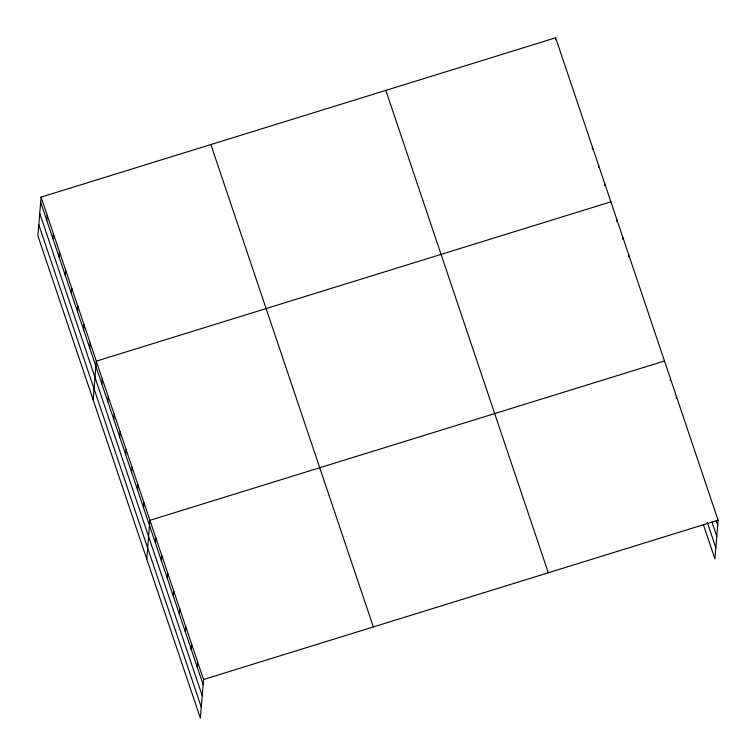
<?xml version="1.0" encoding="UTF-8"?>
<svg xmlns="http://www.w3.org/2000/svg" width="756" height="756" viewBox="0 0 756 756"><rect width="100%" height="100%" fill="white"/><g stroke="black" fill="none" stroke-linecap="round" stroke-linejoin="round"><path stroke-width="1.13" d="M41.07 197.127L37.895 235.806L200.359 718.2L203.544 679.512L41.07 197.127L555.641 37.8L718.105 520.194L714.93 558.873L703.382 524.607M46.787 220.469L47.212 215.347M52.929 238.688L53.345 233.576M59.062 256.917L59.488 251.795M65.205 275.137L65.621 270.015M71.338 293.356L71.763 288.244M77.481 311.585L77.896 306.464M83.614 329.805L84.039 324.693M89.756 348.034L90.172 342.912M93.13 399.82L96.314 361.141L610.876 201.814M101.852 383.944L102.268 378.822M107.806 401.634L108.221 396.513M113.759 419.315L114.184 414.203M119.722 437.006L120.138 431.884M125.676 454.696L126.101 449.574M131.629 472.377L132.054 467.265M137.592 490.068L138.008 484.946M143.546 507.758L143.971 502.636M146.749 559.015L149.924 520.326L664.496 360.999M155.462 543.129L155.887 538.017M161.415 560.82L161.841 555.698M167.378 578.51L167.794 573.388M173.332 596.191L173.757 591.079M179.295 613.881L179.711 608.76M185.248 631.572L185.664 626.45M191.202 649.253L191.627 644.14M197.165 666.943L197.581 661.831M555.471 39.851L555.641 37.8M592.298 149.187L592.468 147.146M598.44 167.416L598.601 165.366M604.573 185.636L604.743 183.585M616.669 221.546L616.839 219.505M622.623 239.236L622.793 237.186M628.586 256.927L628.756 254.876M670.279 380.74L670.449 378.69M676.242 398.421L676.412 396.38M203.544 679.512L718.105 520.194M716.197 520.884L717.69 525.307M711.935 522.018L716.773 536.382M707.276 522.377L715.837 547.798M385.834 90.38L548.298 572.764M210.877 144.547L373.351 626.941M40.654 202.239L203.118 684.634M39.737 213.315L202.211 695.709M38.802 224.73L201.266 707.125"/></g></svg>
